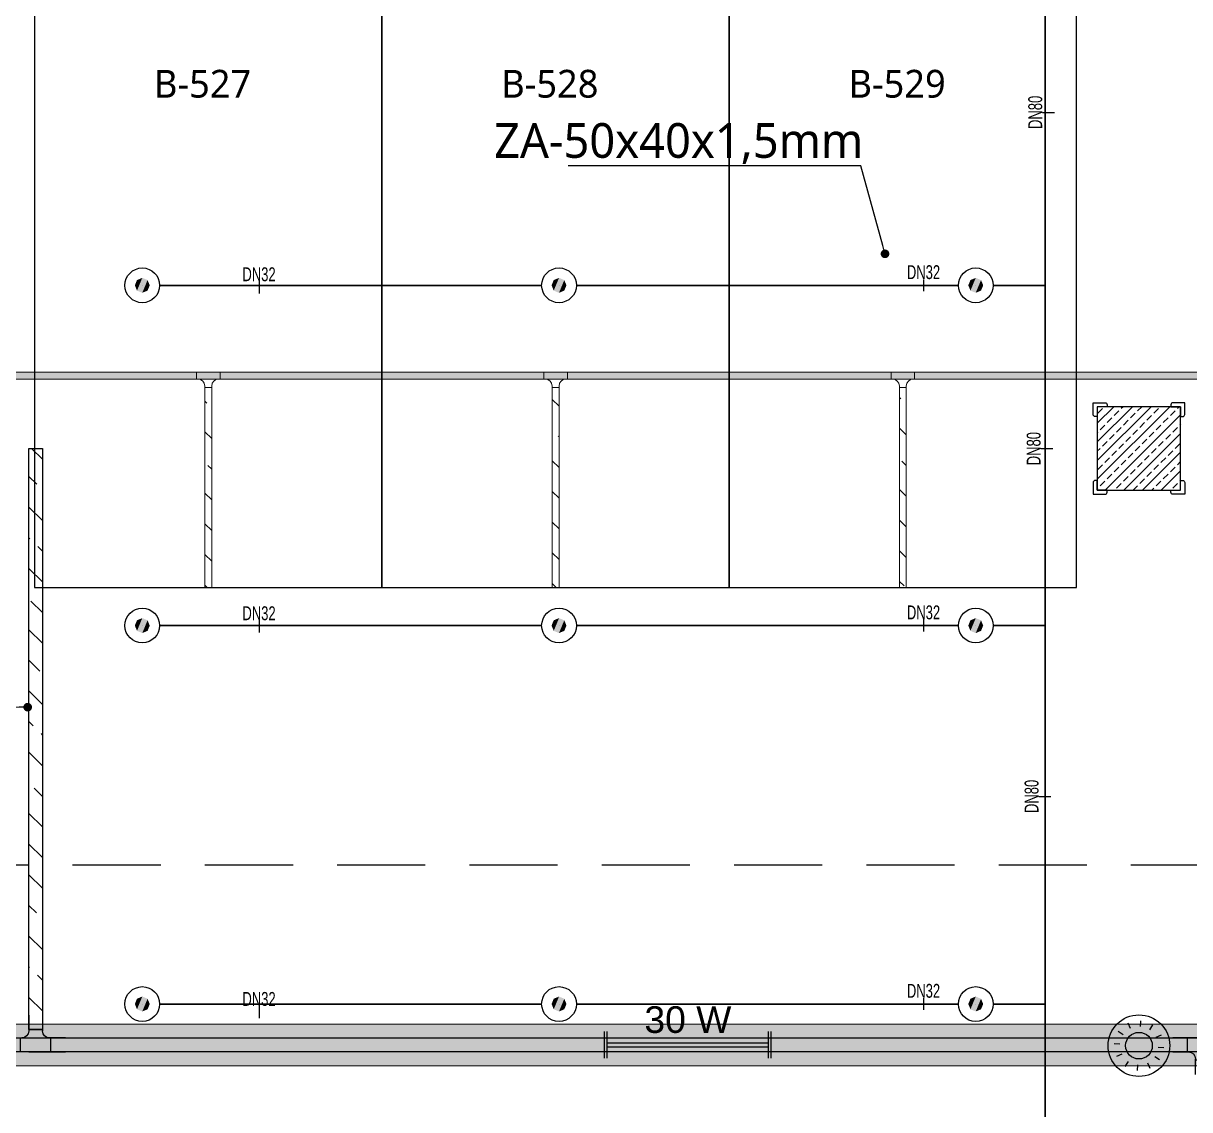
# Model space of a CAD drawing. Header units: millimetres. Extents: x -379292 to 1221486, y 92049 to 447512.
# Drawn here: x -192186 to -183790, y 156058 to 163880 of the extents above; entities that cross this region are included whole.
import ezdxf
from ezdxf import colors
from ezdxf.entities.mleader import LeaderData, LeaderLine
from ezdxf.enums import TextEntityAlignment as Align
from ezdxf.math import Vec2, Vec3

# ---------------------------------------------------------------- set-up
doc = ezdxf.new("R2010")
doc.units = ezdxf.units.MM
doc.linetypes.add('HIDDEN', pattern=[9.525, 6.35, -3.175])
for name, color, linetype in [('-M-YNGN-BORUID', 7, 'Continuous'), ('-M-YNGN-BORUUZUN', 7, 'Continuous'), ('-M-YNGN-BORUYUK', 7, 'Continuous'), ('-M-YNGN-SPR-YUK', 7, 'Continuous'), ('-M-YNGN-ZON5-CAP-', 7, 'Continuous'), ('-M-YNGN-ZON5-SPR-', 7, 'Continuous'), ('05_HATCH CONCRETE', 141, 'Continuous'), ('05_SYMBOL', 2, 'Continuous'), ('08_DEDECTOR FLASOR', 3, 'Continuous'), ('08_HORN', 4, 'Continuous'), ('08_LAMP', 4, 'Continuous'), ('202-A-Y-MahalAd', 141, 'Continuous'), ('E_CT_ZA', 6, 'Continuous'), ('EYazı', 7, 'Continuous')]:
    doc.layers.add(name, color=color, linetype=linetype)
doc.layers.add('-M-YNGN-SPR-CAPCIZGI', color=188, linetype='Continuous', plot=False)
for name, color, linetype, lineweight in [('-M-YNGN-ZON5', 11, 'SP', 30), ('E_CT_KA', 4, 'Continuous', 9), ('E_CT_KIRMIZI', 1, 'Continuous', 9)]:
    doc.layers.add(name, color=color, linetype=linetype, lineweight=lineweight)
doc.styles.add('CIZGI', font='tahoma.ttf', dxfattribs={"width": 0.8, "oblique": 20})
doc.styles.add('HCAD', font='HCAD.SHX', dxfattribs={"width": 0.8, "height": 0.2})
doc.styles.add('PIPESIZE', font='hcad.shx', dxfattribs={"width": 0.8})
doc.styles.add('SPR-NOT', font='romans.shx')
doc.styles.get("Standard").update_dxf_attribs({"font": 'segoeuil.ttf'})
doc.styles.add('YAZI-2', font='arial.ttf', dxfattribs={"height": 2})
doc.linetypes.add('SP', pattern='A,2,-0.1,["SP",CIZGI,S=0.14,R=0.2,X=0,Y=-0.07],-0.255', length=2.355)

# ---------------------------------------------------------------- blocks, each defined once
blk = doc.blocks.new('202_Vida')
at = {"color": 0, "linetype": 'ByBlock', "ltscale": 0.2}
for points in [[(0.96, 0), (-0.96, 0)], [(0, 0.96), (0, -0.96)]]:
    blk.add_lwpolyline(points, dxfattribs=at)
at = {"color": 0, "linetype": 'ByBlock'}
for radius in [0.42, 0.23, 0.155]:
    blk.add_circle((0, 0), radius, dxfattribs=at)
blk = doc.blocks.new('202_Stoper')
at = {"color": 0, "linetype": 'ByBlock'}
for points in [[(-750, -30), (-750, -75), (-900, -75), (-900, 75), (-750, 75), (-750, 30)], [(750, -30), (750, -75), (900, -75), (900, 75), (750, 75), (750, 30)]]:
    blk.add_lwpolyline(points, dxfattribs=at)
blk.add_lwpolyline([(825, -30, 1), (825, 30), (-825, 30, 1), (-825, -30)], format="xyb", close=True, dxfattribs=at)
at = {"color": 0, "linetype": 'ByBlock', "yscale": 10, "zscale": 10, "rotation": 180}
for p, xscale in [((-877, 53), -10), ((-772, 53), 10), ((772, 53), -10), ((877, 53), 10)]:
    blk.add_blockref('202_Vida', p, dxfattribs=dict(at, xscale=xscale))
at = {"color": 0, "linetype": 'ByBlock', "yscale": 10, "zscale": 10}
for p, xscale in [((-877, -52), 10), ((-772, -52), -10), ((772, -52), 10), ((877, -52), -10)]:
    blk.add_blockref('202_Vida', p, dxfattribs=dict(at, xscale=xscale))
blk = doc.blocks.new('202_Mahalblok')
at = {"color": 0, "linetype": 'ByBlock', "flags": 128}
blk.add_lwpolyline([(0, 0), (0, 5000), (2500, 5000), (2500, 0)], close=True, dxfattribs=at)
at = {"color": 252}
blk.add_blockref('202_Stoper', (1250, 750), dxfattribs=at)
at = {"color": 0, "linetype": 'ByBlock', "ltscale": 25}
blk.add_attdef('MAHALNO', text='', height=200, dxfattribs=at).set_placement((1208.7, 1390), align=Align.BOTTOM_CENTER)
blk = doc.blocks.new('bariyer')
at = {"color": 8, "ltscale": 25}
blk.add_lwpolyline([(0, -70), (15, -70, 0.414214), (30, -55), (30, 30), (-55, 30, 0.414214), (-70, 15), (-70, 0), (0, 0)], format="xyb", close=True, dxfattribs=at)
blk = doc.blocks.new('OtoParkBodrumKatMimari')
at = {"layer": '05_HATCH CONCRETE'}
h = blk.add_hatch(dxfattribs=at)
h.set_pattern_fill('ANSI33', color=8, scale=15, angle=180, style=0)
h.set_pattern_definition([(225, (905000, -3e-07), (67.351921, -67.351921), []), (225, (904932.65, -3e-07), (67.351921, -67.351921), [47.625, -23.8125])])
h.paths.add_polyline_path([(62500, 60300), (61900, 60300), (61900, 59700), (62500, 59700)])
at = {"color": 5}
blk.add_lwpolyline([(62500, 60300), (61900, 60300), (61900, 59700), (62500, 59700)], close=True, dxfattribs=at)
at = {"layer": '05_SYMBOL', "color": 252, "linetype": 'HIDDEN', "ltscale": 100}
blk.add_lwpolyline([(128500, 57000), (19400, 57000)], dxfattribs=at)
at = {"layer": '05_SYMBOL', "color": 8, "xscale": -1}
blk.add_blockref('bariyer', (61900, 60300), dxfattribs=at)
at = {"layer": '05_SYMBOL', "color": 8}
blk.add_blockref('bariyer', (62500, 60300), dxfattribs=at)
at = {"layer": '05_SYMBOL', "color": 8, "rotation": 180}
blk.add_blockref('bariyer', (61900, 59700), dxfattribs=at)
at = {"layer": '05_SYMBOL', "color": 8, "xscale": -1, "rotation": 180}
blk.add_blockref('bariyer', (62500, 59700), dxfattribs=at)
at = {"layer": '202-A-Y-MahalAd', "color": 8, "ltscale": 25}
ref = blk.add_blockref('202_Mahalblok', (54250, 64000), dxfattribs=dict(at, xscale=-1, rotation=180))
ref.add_attrib('MAHALNO', 'B-527', dxfattribs={"layer": '0', "color": 0, "linetype": 'ByBlock', "ltscale": 25, "height": 200}).set_placement((55458.7, 62466.6), align=Align.BOTTOM_CENTER)
ref = blk.add_blockref('202_Mahalblok', (56750, 64000), dxfattribs=dict(at, xscale=-1, rotation=180))
ref.add_attrib('MAHALNO', 'B-528', dxfattribs={"layer": '0', "color": 0, "linetype": 'ByBlock', "ltscale": 25, "height": 200}).set_placement((57958.7, 62466.6), align=Align.BOTTOM_CENTER)
ref = blk.add_blockref('202_Mahalblok', (59250, 64000), dxfattribs=dict(at, xscale=-1, rotation=180))
ref.add_attrib('MAHALNO', 'B-529', dxfattribs={"layer": '0', "color": 0, "linetype": 'ByBlock', "ltscale": 25, "height": 200}).set_placement((60458.7, 62466.6), align=Align.BOTTOM_CENTER)
blk = doc.blocks.new('SPRKL100')
at = {"layer": '-M-YNGN-SPR-CAPCIZGI'}
blk.add_line((0, 0.431), (0, -0.431), dxfattribs=at)
at = {"layer": '-M-YNGN-BORUID', "color": 0, "style": 'HCAD', "width": 0.8, "flags": 1}
blk.add_attdef('DIC', text='', height=0.4, dxfattribs=at).set_placement((0, -1.693), align=Align.CENTER)
at = {"layer": '-M-YNGN-BORUUZUN', "color": 0, "style": 'HCAD', "width": 0.7}
blk.add_attdef('BOY', text='', height=0.8, dxfattribs=at).set_placement((0, -1.08), align=Align.CENTER)
at = {"layer": '-M-YNGN-BORUYUK', "color": 6, "style": 'PIPESIZE', "width": 0.8}
blk.add_attdef('YUK', text='', height=0.5, dxfattribs=at).set_placement((0, 1.866), align=Align.CENTER)
at = {"color": 0, "style": 'PIPESIZE', "width": 0.7}
blk.add_attdef('CAP', text='', height=1, dxfattribs=at).set_placement((0, 0.45), align=Align.CENTER)
blk = doc.blocks.new('SP-C-UP-12')
at = {"ltscale": 10}
blk.add_line((0, 0), (0, 0), dxfattribs=at)
at = {"color": 1, "linetype": 'Continuous'}
blk.add_circle((0, 0), 12.5, dxfattribs=at)
at = {"ltscale": 10}
for points in [[(-5.37, 0), (-3.8, 3.8), (-3.8, -3.8), (0, 5.37)], [(-3.8, -3.8), (0, 5.37), (0, -5.37), (3.8, 3.8)], [(0, -5.37), (3.8, 3.8), (3.8, -3.8), (5.37, 0)]]:
    blk.add_solid(points, dxfattribs=at)
at = {"layer": '-M-YNGN-SPR-YUK', "style": 'SPR-NOT', "width": 0.5, "flags": 9}
for tag, p in [('YUK', (0, 17.77)), ('CAP', (0, 14.42)), ('TIP', (0.2, 10.78))]:
    blk.add_attdef(tag, text='', height=2.5, dxfattribs=at).set_placement(p, align=Align.MIDDLE_CENTER)
blk = doc.blocks.new('A$C69E8C7F8')
at = {"layer": '-M-YNGN-ZON5', "ltscale": 500}
for p, q in [((-2893.81, 2036.86), (-2893.81, 6569.36)), ((-3531.31, 6026.86), (-3256.31, 6026.86)), ((-3231.31, 6026.86), (-2956.31, 6026.86)), ((-2893.81, 6026.86), (-2931.31, 6026.86)), ((-3531.31, 5781.86), (-3256.31, 5781.86)), ((-3231.31, 5781.86), (-2956.31, 5781.86)), ((-2893.81, 5781.86), (-2931.31, 5781.86)), ((-3531.31, 5509.36), (-3256.31, 5509.36)), ((-3231.31, 5509.36), (-2956.31, 5509.36)), ((-2893.81, 5509.36), (-2931.31, 5509.36))]:
    blk.add_line(p, q, dxfattribs=at)
at = {"layer": '-M-YNGN-ZON5-CAP-'}
ref = blk.add_blockref('SPRKL100', (-2891.49, 6151.42), dxfattribs=dict(at, xscale=10.00000000000001, yscale=10.00000000000001, zscale=10.00000000000001, rotation=90))
ref.add_attrib('CAP', 'DN80', dxfattribs={"layer": '0', "color": 0, "height": 10, "rotation": 90, "style": 'PIPESIZE', "width": 0.7}).set_placement((-2895.99, 6151.42), align=Align.CENTER)
ref = blk.add_blockref('SPRKL100', (-3459.77, 6025.33), dxfattribs=dict(at, xscale=10, yscale=10, zscale=10))
ref.add_attrib('CAP', 'DN32', dxfattribs={"layer": '0', "color": 0, "height": 10, "style": 'PIPESIZE', "width": 0.7}).set_placement((-3459.77, 6029.83), align=Align.CENTER)
ref = blk.add_blockref('SPRKL100', (-2981.41, 6026.86), dxfattribs=dict(at, xscale=10, yscale=10, zscale=10))
ref.add_attrib('CAP', 'DN32', dxfattribs={"layer": '0', "color": 0, "height": 10, "style": 'PIPESIZE', "width": 0.7}).set_placement((-2981.41, 6031.36), align=Align.CENTER)
ref = blk.add_blockref('SPRKL100', (-2892.62, 5909.28), dxfattribs=dict(at, xscale=10.00000000000001, yscale=10.00000000000001, zscale=10.00000000000001, rotation=90))
ref.add_attrib('CAP', 'DN80', dxfattribs={"layer": '0', "color": 0, "height": 10, "rotation": 90, "style": 'PIPESIZE', "width": 0.7}).set_placement((-2897.12, 5909.28), align=Align.CENTER)
ref = blk.add_blockref('SPRKL100', (-3459.77, 5781.24), dxfattribs=dict(at, xscale=10, yscale=10, zscale=10))
ref.add_attrib('CAP', 'DN32', dxfattribs={"layer": '0', "color": 0, "height": 10, "style": 'PIPESIZE', "width": 0.7}).set_placement((-3459.77, 5785.74), align=Align.CENTER)
ref = blk.add_blockref('SPRKL100', (-2981.41, 5781.86), dxfattribs=dict(at, xscale=10, yscale=10, zscale=10))
ref.add_attrib('CAP', 'DN32', dxfattribs={"layer": '0', "color": 0, "height": 10, "style": 'PIPESIZE', "width": 0.7}).set_placement((-2981.41, 5786.36), align=Align.CENTER)
ref = blk.add_blockref('SPRKL100', (-2894.13, 5658.85), dxfattribs=dict(at, xscale=10.00000000000001, yscale=10.00000000000001, zscale=10.00000000000001, rotation=90))
ref.add_attrib('CAP', 'DN80', dxfattribs={"layer": '0', "color": 0, "height": 10, "rotation": 90, "style": 'PIPESIZE', "width": 0.7}).set_placement((-2898.63, 5658.85), align=Align.CENTER)
ref = blk.add_blockref('SPRKL100', (-3459.77, 5503.51), dxfattribs=dict(at, xscale=10, yscale=10, zscale=10))
ref.add_attrib('CAP', 'DN32', dxfattribs={"layer": '0', "color": 0, "height": 10, "style": 'PIPESIZE', "width": 0.7}).set_placement((-3459.77, 5508.01), align=Align.CENTER)
ref = blk.add_blockref('SPRKL100', (-2981.41, 5509.36), dxfattribs=dict(at, xscale=10, yscale=10, zscale=10))
ref.add_attrib('CAP', 'DN32', dxfattribs={"layer": '0', "color": 0, "height": 10, "style": 'PIPESIZE', "width": 0.7}).set_placement((-2981.41, 5513.86), align=Align.CENTER)
at = {"layer": '-M-YNGN-ZON5-SPR-', "ltscale": 25}
for p in [(-3543.81, 6026.86), (-3243.81, 6026.86), (-2943.81, 6026.86), (-3543.81, 5781.86), (-3243.81, 5781.86), (-2943.81, 5781.86), (-3543.81, 5509.36), (-3243.81, 5509.36), (-2943.81, 5509.36)]:
    blk.add_blockref('SP-C-UP-12', p, dxfattribs=at)
blk = doc.blocks.new('*U733')
h = blk.add_hatch()
h.set_pattern_fill('ANSI33', color=0, scale=50, angle=1, style=0)
h.paths.add_polyline_path([(-53157.2, 50), (112.8, 50), (112.8, 0), (-53157.2, 0)])
at = {"color": 0}
blk.add_lwpolyline([(-53157.2, 50), (112.8, 50), (112.8, 0), (-53157.2, 0)], close=True, dxfattribs=at)
at = {"ltscale": 25, "flags": 1}
for tag, p in [('YUKSEKLIK', (-228.6, -148.7)), ('KALINLIK', (-228.6, -213.3))]:
    blk.add_attdef(tag, p, '', height=50, dxfattribs=at)
blk = doc.blocks.new('*U432')
at = {"color": 0}
for p, q in [((264, 264), (-164, 264)), ((-60, 264), (-60, 164)), ((0, 264), (264, 264)), ((160, 264), (160, 164)), ((-164, 164), (-50, 164)), ((0, 0), (0, 114)), ((0, 104), (100, 104)), ((100, 0), (100, 114)), ((264, 164), (150, 164))]:
    blk.add_line(p, q, dxfattribs=at)
for centre, start, end in [((-50, 114), 0, 90), ((150, 114), 90, 180)]:
    blk.add_arc(centre, 50, start, end, dxfattribs=at)
blk = doc.blocks.new('*U939')
h = blk.add_hatch()
h.set_pattern_fill('ANSI33', color=0, scale=50, angle=1, style=0)
h.paths.add_polyline_path([(-3939.1, 100), (245, 100), (245, 0), (-3939.1, 0)])
at = {"color": 0}
blk.add_lwpolyline([(-3939.1, 100), (245, 100), (245, 0), (-3939.1, 0)], close=True, dxfattribs=at)
at = {"ltscale": 25, "flags": 1}
for tag, p in [('YUKSEKLIK', (-228.6, -148.7)), ('KALINLIK', (-228.6, -213.3))]:
    blk.add_attdef(tag, p, '', height=50, dxfattribs=at)
blk = doc.blocks.new('*U439')
at = {"color": 0}
for p, q in [((264, 264), (-164, 264)), ((-60, 264), (-60, 164)), ((0, 264), (264, 264)), ((160, 264), (160, 164)), ((-164, 164), (-50, 164)), ((0, 0), (0, 114)), ((0, 104), (100, 104)), ((100, 0), (100, 114)), ((264, 164), (150, 164))]:
    blk.add_line(p, q, dxfattribs=at)
for centre, start, end in [((-50, 114), 0, 90), ((150, 114), 90, 180)]:
    blk.add_arc(centre, 50, start, end, dxfattribs=at)
blk = doc.blocks.new('_DOT')
at = {"color": 0, "linetype": 'ByBlock'}
blk.add_line((-0.5, 0), (-1, 0), dxfattribs=at)
at = {"color": 0, "linetype": 'ByBlock', "const_width": 0.5}
blk.add_lwpolyline([(-0.25, 0, 1), (0.25, 0, 1)], format="xyb", close=True, dxfattribs=at)
blk = doc.blocks.new('40 W SIVA ÜSTÜ ETANJ LED 50--')
at = {"layer": '08_LAMP'}
for p, q in [((-625, -100), (-625, 100)), ((-605, -100), (-605, 100)), ((605, -100), (605, 100)), ((625, -100), (625, 100)), ((-605, 15), (605, 15)), ((-605, -15), (605, -15))]:
    blk.add_line(p, q, dxfattribs=at)
at = {"layer": '08_LAMP', "color": 2, "style": 'YAZI-2'}
blk.add_text('30 W', height=200, dxfattribs=at).set_placement((0, 90), align=Align.CENTER)
blk = doc.blocks.new('KORNA ORT TAVAN')
at = {"layer": '08_HORN', "color": 3}
for p, q in [((9.8, 137.5), (12.8, 179.4)), ((-114.2, 77.3), (-148.9, 100.8)), ((-60.2, 124), (-78.6, 161.8)), ((77.3, 114.2), (100.8, 148.9)), ((-137.5, 9.8), (-179.4, 12.8)), ((124, 60.2), (161.8, 78.6)), ((-124, -60.2), (-161.8, -78.6)), ((114.2, -77.3), (148.9, -100.8)), ((137.5, -9.8), (179.4, -12.8)), ((-77.3, -114.2), (-100.8, -148.9)), ((-9.8, -137.5), (-12.8, -179.4)), ((60.2, -124), (78.6, -161.8))]:
    blk.add_line(p, q, dxfattribs=at)
at = {"layer": '08_HORN', "color": 1}
for major_axis, start_param, end_param in [((0, 221.8), 4.712358, 10.995543), ((0, 95.8), -1.570763777940356, 4.712421529239229)]:
    blk.add_ellipse((0, 0), major_axis=major_axis, ratio=1, start_param=start_param, end_param=end_param, dxfattribs=at)
blk = doc.blocks.new('*U655')
h = blk.add_hatch()
h.set_pattern_fill('ANSI33', color=0, scale=50, angle=1, style=0)
h.paths.add_polyline_path([(-115024.3, 100), (-249.3, 100), (-249.3, 0), (-115024.3, 0)])
at = {"color": 0}
blk.add_lwpolyline([(-115024.3, 100), (-249.3, 100), (-249.3, 0), (-115024.3, 0)], close=True, dxfattribs=at)
at = {"ltscale": 25, "flags": 1}
for tag, p in [('YUKSEKLIK', (-228.6, -148.7)), ('KALINLIK', (-228.6, -213.3))]:
    blk.add_attdef(tag, p, '', height=50, dxfattribs=at)
blk = doc.blocks.new('*U722')
h = blk.add_hatch()
h.set_pattern_fill('ANSI33', color=0, scale=50, angle=1, style=0)
h.paths.add_polyline_path([(-115264.3, 300), (-889.1, 300), (-889.1, 0), (-115264.3, 0)])
at = {"color": 0}
blk.add_lwpolyline([(-115264.3, 300), (-889.1, 300), (-889.1, 0), (-115264.3, 0)], close=True, dxfattribs=at)
at = {"ltscale": 25, "flags": 1}
for tag, p in [('YUKSEKLIK', (-228.6, -148.7)), ('KALINLIK', (-228.6, -213.3))]:
    blk.add_attdef(tag, p, '', height=50, dxfattribs=at)
blk = doc.blocks.new('*U1011')
h = blk.add_hatch()
h.set_pattern_fill('ANSI33', color=0, scale=50, angle=1, style=0)
h.paths.add_polyline_path([(-2092.9, 50), (-652.9, 50), (-652.9, 0), (-2092.9, 0)])
at = {"color": 0}
blk.add_lwpolyline([(-2092.9, 50), (-652.9, 50), (-652.9, 0), (-2092.9, 0)], close=True, dxfattribs=at)
at = {"ltscale": 25, "flags": 1}
for tag, p in [('YUKSEKLIK', (-228.6, -148.7)), ('KALINLIK', (-228.6, -213.3))]:
    blk.add_attdef(tag, p, '', height=50, dxfattribs=at)
blk = doc.blocks.new('*U1012')
at = {"color": 0}
for p, q in [((214, 214), (-164, 214)), ((-60, 214), (-60, 164)), ((0, 214), (214, 214)), ((110, 214), (110, 164)), ((-164, 164), (-50, 164)), ((0, 0), (0, 114)), ((0, 104), (50, 104)), ((50, 0), (50, 114)), ((214, 164), (100, 164))]:
    blk.add_line(p, q, dxfattribs=at)
for centre, start, end in [((-50, 114), 0, 90), ((100, 114), 90, 180)]:
    blk.add_arc(centre, 50, start, end, dxfattribs=at)

msp = doc.modelspace()

# ---------------------------------------------------------------- block references
at = {"color": 8}
msp.add_blockref('OtoParkBodrumKatMimari', (-246354.8, 100818.8), dxfattribs=at)

# ---------------------------------------------------------------- next in the draw order: block references
at = {"layer": '-M-YNGN-ZON5', "ltscale": 25, "xscale": 10, "yscale": 10, "zscale": 10}
msp.add_blockref('A$C69E8C7F8', (-155891.8, 101725.1), dxfattribs=at)
at = {"layer": '08_DEDECTOR FLASOR'}
msp.add_blockref('KORNA ORT TAVAN', (-184154.8, 156518.8), dxfattribs=at)
at = {"layer": '08_LAMP', "xscale": 0.96, "yscale": 0.96, "zscale": 0.96}
msp.add_blockref('40 W SIVA ÜSTÜ ETANJ LED 50--', (-187402.1, 156524.1), dxfattribs=at)
at = {"layer": 'E_CT_KA', "rotation": 180}
msp.add_blockref('*U722', (-230494.1, 156674.6), dxfattribs=at)
at = {"layer": 'E_CT_KIRMIZI', "color": 1}
for name, p, rotation in [('*U733', (-229692.1, 161368.8), 180), ('*U1011', (-190829.8, 161911.7), 90.00000000000006), ('*U1011', (-188329.8, 161911.7), 90.00000000000006), ('*U1011', (-185829.8, 161911.7), 90.00000000000006)]:
    msp.add_blockref(name, p, dxfattribs=dict(at, rotation=rotation))
at = {"layer": 'E_CT_KIRMIZI', "color": 2}
for p in [(-190879.8, 161154.8), (-188379.8, 161154.8), (-185879.8, 161154.8)]:
    msp.add_blockref('*U1012', p, dxfattribs=at)
at = {"layer": 'E_CT_ZA', "color": 112}
for name, p, rotation in [('*U939', (-192147.8, 156879.6), 270), ('*U655', (-230054.1, 156574.6), 180)]:
    msp.add_blockref(name, p, dxfattribs=dict(at, rotation=rotation))
at = {"layer": 'E_CT_ZA', "color": 2, "xscale": -1, "rotation": 180}
msp.add_blockref('*U439', (-192147.8, 156738.6), dxfattribs=at)
at = {"layer": 'E_CT_ZA', "color": 2, "xscale": -1}
msp.add_blockref('*U432', (-183647.8, 156310.6), dxfattribs=at)

# ---------------------------------------------------------------- next in the draw order: leaders
at = {"layer": 'EYazı', "color": 7}
ml = msp.add_multileader_mtext('Standard', dxfattribs=at)
ml.set_content('ZA-50x40x1,5mm', color=7)
ml.set_leader_properties(color=1)
ml.set_arrow_properties(name='DOT')
ml.build(insert=Vec2(0, 0))
ml.multileader.update_dxf_attribs({"text_left_attachment_type": 6, "text_right_attachment_type": 6, "dogleg_length": 50, "arrow_head_size": 62.5})
ctx = ml.context
ctx.base_point, ctx.char_height, ctx.arrow_head_size, ctx.landing_gap_size, ctx.plane_origin = Vec3(-188822, 162855.1), 250, 62.5, 25, Vec3(-186824.1, 163163)
ctx.left_attachment, ctx.right_attachment = 6, 6
notes = []
notes.append((ctx, [(0, (1, 1, 0), (-186156.7, 162855.1), (-1, 0), 62.5, [(0, [(-185982.9, 162220.6)], 0, [])])]))
ctx.mtext.insert, ctx.mtext.width, ctx.mtext.defined_height, ctx.mtext.line_spacing_style, ctx.mtext.flow_direction = Vec3(-188797, 163161.8), 2000, 439.9, 2, 5
ml = msp.add_multileader_mtext('Standard', dxfattribs=at)
ml.set_content('ZA-100x60x1,5mm', color=7)
ml.set_leader_properties(color=1)
ml.set_arrow_properties(name='DOT')
ml.build(insert=Vec2(0, 0))
ml.multileader.update_dxf_attribs({"text_left_attachment_type": 6, "text_right_attachment_type": 6, "dogleg_length": 50, "arrow_head_size": 62.5})
ctx = ml.context
ctx.base_point, ctx.char_height, ctx.arrow_head_size, ctx.landing_gap_size, ctx.plane_origin = Vec3(-195799.1, 158949.5), 250, 62.5, 25, Vec3(-193606.9, 158905.8)
ctx.left_attachment, ctx.right_attachment = 6, 6
notes.append((ctx, [(0, (1, 1, 0), (-193012.1, 158949.5), (-1, 0), 62.5, [(0, [(-192154.8, 158956.2)], 0, [])])]))
ctx.mtext.insert, ctx.mtext.width, ctx.mtext.defined_height, ctx.mtext.line_spacing_style, ctx.mtext.flow_direction = Vec3(-195774.1, 159256.2), 2000, 439.9, 2, 5
for ctx, leaders in notes:
    for number, flags, end, landing, length, lines in leaders:
        leader = LeaderData()
        leader.index, (leader.has_last_leader_line, leader.has_dogleg_vector, leader.attachment_direction) = number, flags
        leader.last_leader_point, leader.dogleg_vector, leader.dogleg_length = Vec3(end), Vec3(landing), length
        for number, points, colour, breaks in lines:
            line = LeaderLine()
            line.index, line.vertices, line.color, line.breaks = number, Vec3.list(points), colors.encode_raw_color(colour), breaks
            leader.lines.append(line)
        ctx.leaders.append(leader)

doc.saveas('drawing.dxf')
